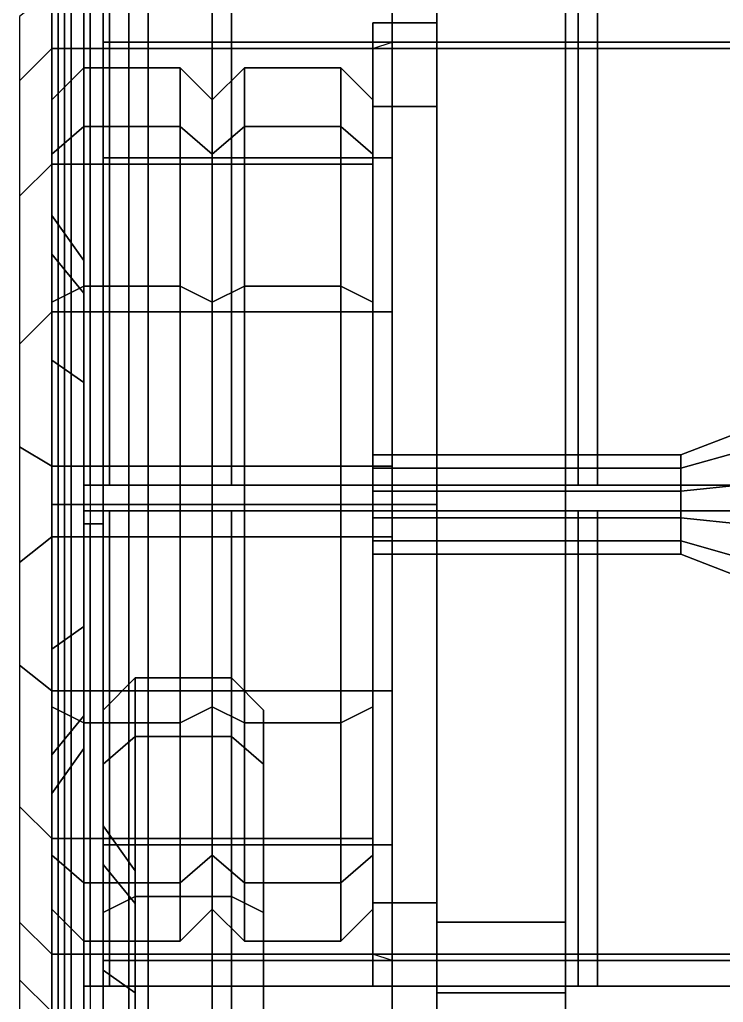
# Model space of a CAD drawing. Header units: millimetres. Extents: x -1.2 to 3, y -3.17 to 5.
# Drawn here: x -1.2 to -0.104, y -2.185 to -0.655 of the extents above; entities that cross this region are included whole.
import ezdxf

# ---------------------------------------------------------------- set-up
doc = ezdxf.new("R2010")
doc.units = ezdxf.units.MM
for name, color, linetype in [('crane', 1, 'Continuous'), ('mudguards', 6, 'Continuous'), ('spare', 5, 'Continuous'), ('wheels', 2, 'Continuous')]:
    doc.layers.add(name, color=color, linetype=linetype)

msp = doc.modelspace()

# ---------------------------------------------------------------- linework, layer by layer
for points in [[(-0.55, -0.46, 0.76), (-0.55, -2.06, 0.76), (-0.55, -2.17, 1.06), (-0.55, -0.46, 1.06)], [(-0.35, -0.46, 0.76), (-0.35, -2.06, 0.76), (-0.55, -2.06, 0.76), (-0.55, -0.46, 0.76)], [(-0.55, -0.46, 1.06), (-0.55, -2.17, 1.06), (-0.35, -2.17, 1.06), (-0.35, -0.46, 1.06)], [(-0.35, -2.17, 1.06), (-0.35, -2.06, 0.76), (-0.35, -0.46, 0.76), (-0.35, -0.46, 1.06)], [(1.1, -0.51, 1.17), (1.1, -0.7, 1.17), (-1.1, -0.7, 1.17), (-1.1, -0.51, 1.17)], [(-1.1, -0.51, 1.17), (-1.1, -0.7, 1.17), (-1.1, -0.88, 1.36), (-1.1, -0.57, 1.91)], [(-0.62, -0.51, 1.1), (-0.62, -2.81, 1.1), (-0.62, -2.81, 1.17), (-0.62, -0.51, 1.17)], [(0.62, -0.51, 1.1), (0.62, -2.81, 1.1), (-0.62, -2.81, 1.1), (-0.62, -0.51, 1.1)], [(-1.1, -1.35, 1.53), (-1.1, -1.46, 1.53), (-1.1, -3.14, 1.91), (-1.1, -0.57, 1.91)], [(-1.1, -0.57, 1.91), (-1.1, -3.17, 1.91), (-1.07, -3.14, 1.91), (-1.07, -0.57, 1.91)], [(-1.1, -0.88, 1.36), (-1.1, -1.11, 1.48), (-1.1, -1.11, 1.48), (-1.1, -0.57, 1.91)], [(-1.1, -1.11, 1.48), (-1.1, -1.35, 1.53), (-1.1, -1.35, 1.53), (-1.1, -0.57, 1.91)], [(-1.1, -0.57, 2.3), (-1.1, -3.14, 2.3), (-1.07, -3.14, 2.3), (-1.07, -0.57, 2.3)], [(-1.09, -0.57, 2.27), (-1.09, -3.1, 2.27), (-1.1, -3.1, 2.27), (-1.1, -0.57, 2.27)], [(-1.1, -3.14, 2.27), (-1.1, -3.14, 2.3), (-1.1, -0.57, 2.3), (-1.1, -0.57, 2.27)], [(-1.1, -0.57, 2.55), (-1.1, -1.38, 2.55), (-1.07, -1.38, 2.55), (-1.07, -0.57, 2.55)], [(-1.07, -0.57, 2.52), (-1.07, -1.38, 2.52), (-1.1, -1.38, 2.52), (-1.1, -0.57, 2.52)], [(-1.1, -1.38, 2.52), (-1.1, -1.38, 2.55), (-1.1, -0.57, 2.55), (-1.1, -0.57, 2.52)], [(-1.09, -0.57, 2), (-1.09, -1.38, 2), (-1.09, -1.38, 2.09), (-1.09, -0.57, 2.09)], [(-1.07, -0.57, 2), (-1.07, -1.38, 2), (-1.09, -1.38, 2), (-1.09, -0.57, 2)], [(-1.09, -0.57, 2.18), (-1.09, -1.38, 2.18), (-1.09, -1.38, 2.27), (-1.09, -0.57, 2.27)], [(-1.07, -0.57, 2.18), (-1.07, -1.38, 2.18), (-1.09, -1.38, 2.18), (-1.09, -0.57, 2.18)], [(-1.09, -0.57, 2.09), (-1.09, -1.38, 2.09), (-1.07, -1.38, 2.09), (-1.07, -0.57, 2.09)], [(-1.07, -0.57, 1.23), (-1.07, -0.69, 1.23), (1.07, -0.69, 1.23), (1.07, -0.57, 1.23)], [(-1.07, -0.87, 1.41), (-1.07, -0.69, 1.23), (-1.07, -0.57, 1.23), (-1.07, -0.57, 1.91)], [(-1.07, -3.14, 1.91), (-1.07, -1.46, 1.57), (-1.07, -1.35, 1.57), (-1.07, -0.57, 1.91)], [(-1.07, -1.11, 1.52), (-1.07, -1.11, 1.52), (-1.07, -0.87, 1.41), (-1.07, -0.57, 1.91)], [(-1.07, -1.35, 1.57), (-1.07, -1.35, 1.57), (-1.07, -1.11, 1.52), (-1.07, -0.57, 1.91)], [(-1.07, -1.38, 2.09), (-1.07, -1.38, 2), (-1.07, -0.57, 2), (-1.07, -0.57, 2.09)], [(-1.07, -0.57, 2.3), (-1.07, -3.14, 2.3), (-1.07, -3.1, 2.18), (-1.07, -0.57, 2.18)], [(-1.07, -0.57, 2.55), (-1.07, -1.38, 2.55), (-1.07, -1.38, 2.52), (-1.07, -0.57, 2.52)], [(-1.03, -0.57, 2.59), (-1.03, -1.38, 2.59), (-1.06, -1.38, 2.59), (-1.06, -0.57, 2.59)], [(-1.06, -1.38, 2.59), (-1.03, -1.38, 2.62), (-1.03, -0.57, 2.62), (-1.06, -0.57, 2.59)], [(-1.03, -0.57, 2.62), (-1.03, -1.38, 2.62), (-1, -1.38, 2.62), (-1, -0.57, 2.62)], [(-1, -0.57, 2.62), (-1, -1.38, 2.62), (-1.03, -1.38, 2.59), (-1.03, -0.57, 2.59)], [(-0.87, -0.57, 2.67), (-0.87, -1.38, 2.67), (-0.9, -1.38, 2.67), (-0.9, -0.57, 2.67)], [(-0.9, -1.38, 2.67), (-0.9, -1.38, 2.69), (-0.9, -0.57, 2.69), (-0.9, -0.57, 2.67)], [(-0.9, -0.57, 2.69), (-0.9, -1.38, 2.69), (-0.87, -1.38, 2.69), (-0.87, -0.57, 2.69)], [(-0.87, -0.57, 2.69), (-0.87, -1.38, 2.69), (-0.87, -1.38, 2.67), (-0.87, -0.57, 2.67)], [(-0.3, -0.57, 2.67), (-0.3, -1.38, 2.67), (-0.33, -1.38, 2.67), (-0.33, -0.57, 2.67)], [(-0.33, -1.38, 2.67), (-0.33, -1.38, 2.69), (-0.33, -0.57, 2.69), (-0.33, -0.57, 2.67)], [(-0.33, -0.57, 2.69), (-0.33, -1.38, 2.69), (-0.3, -1.38, 2.69), (-0.3, -0.57, 2.69)], [(-0.3, -0.57, 2.69), (-0.3, -1.38, 2.69), (-0.3, -1.38, 2.67), (-0.3, -0.57, 2.67)], [(-0.65, -0.7, 1.17), (-0.65, -0.88, 1.36), (-1.1, -0.88, 1.36), (-1.1, -0.7, 1.17)], [(-1.07, -0.69, 1.23), (-1.07, -0.87, 1.41), (-0.62, -0.87, 1.41), (-0.62, -0.69, 1.23)], [(0.62, -0.69, 1.23), (0.65, -0.7, 1.17), (-0.65, -0.7, 1.17), (-0.62, -0.69, 1.23)], [(0.65, -0.7, 1.17), (0.65, -2.11, 1.17), (-0.65, -2.11, 1.17), (-0.65, -0.7, 1.17)], [(-0.65, -2.11, 1.17), (-0.65, -1.93, 1.36), (-0.65, -0.88, 1.36), (-0.65, -0.7, 1.17)], [(-0.62, -0.69, 1.23), (-0.62, -2.12, 1.23), (0.62, -2.12, 1.23), (0.62, -0.69, 1.23)], [(-0.62, -0.69, 1.23), (-0.62, -0.87, 1.41), (-0.62, -1.94, 1.41), (-0.62, -2.12, 1.23)], [(-1.07, -0.87, 1.41), (-1.07, -1.11, 1.52), (-0.62, -1.11, 1.52), (-0.62, -0.87, 1.41)], [(-0.62, -0.87, 1.41), (-0.62, -1.11, 1.52), (-0.62, -1.7, 1.52), (-0.62, -1.94, 1.41)], [(-0.65, -0.88, 1.36), (-0.65, -1.11, 1.48), (-1.1, -1.11, 1.48), (-1.1, -0.88, 1.36)], [(-0.65, -1.93, 1.36), (-0.65, -1.7, 1.48), (-0.65, -1.11, 1.48), (-0.65, -0.88, 1.36)], [(-0.65, -1.11, 1.48), (-0.65, -1.35, 1.53), (-1.1, -1.35, 1.53), (-1.1, -1.11, 1.48)], [(-1.07, -1.11, 1.52), (-1.07, -1.35, 1.57), (-0.62, -1.35, 1.57), (-0.62, -1.11, 1.52)], [(-0.65, -1.11, 1.48), (-0.65, -1.7, 1.48), (-0.65, -1.46, 1.53), (-0.65, -1.35, 1.53)], [(-0.62, -1.35, 1.57), (-0.62, -1.46, 1.57), (-0.62, -1.7, 1.52), (-0.62, -1.11, 1.52)], [(-0.17, -1.3534, 0.5834), (-0.17, -1.3327, 0.6607), (-0.07, -1.2941, 0.6711), (-0.07, -1.3251, 0.5551)], [(-0.17, -1.3327, 0.6607), (-0.17, -1.3893, 0.7173), (-0.07, -1.3789, 0.7559), (-0.07, -1.2941, 0.6711)], [(-0.17, -1.4307, 0.5627), (-0.17, -1.3534, 0.5834), (-0.07, -1.3251, 0.5551), (-0.07, -1.4411, 0.5241)], [(-0.17, -1.3893, 0.7173), (-0.17, -1.3327, 0.6607), (-0.65, -1.3327, 0.6607), (-0.65, -1.3893, 0.7173)], [(-0.17, -1.3327, 0.6607), (-0.17, -1.3534, 0.5834), (-0.65, -1.3534, 0.5834), (-0.65, -1.3327, 0.6607)], [(-0.65, -1.35, 1.53), (-0.65, -1.46, 1.53), (-1.1, -1.46, 1.53), (-1.1, -1.35, 1.53)], [(-1.07, -1.35, 1.57), (-1.07, -1.46, 1.57), (-0.62, -1.46, 1.57), (-0.62, -1.35, 1.57)], [(-0.17, -1.3534, 0.5834), (-0.17, -1.4307, 0.5627), (-0.65, -1.4307, 0.5627), (-0.65, -1.3534, 0.5834)], [(-1.1, -1.38, 1.91), (-1.1, -1.44, 1.91), (-1.1, -1.44, 2.27), (-1.1, -1.38, 2.27)], [(-1.07, -1.38, 2.27), (-1.07, -1.38, 1.91), (-1.1, -1.38, 1.91), (-1.1, -1.38, 2.27)], [(-1.07, -1.38, 2.55), (-1.07, -1.38, 2.3), (-1.1, -1.38, 2.3), (-1.1, -1.38, 2.55)], [(-1.1, -1.38, 2.55), (-1.1, -1.38, 2.3), (-1.1, -1.42, 2.3), (-1.1, -1.42, 2.55)], [(-1, -1.38, 2.62), (-1.07, -1.38, 2.55), (-1.1, -1.38, 2.55), (-1.03, -1.38, 2.62)], [(-1.03, -1.38, 2.62), (-1.1, -1.38, 2.55), (-1.1, -1.42, 2.55), (-1.03, -1.42, 2.62)], [(-1.07, -1.44, 2.27), (-1.07, -1.44, 1.91), (-1.07, -1.38, 1.91), (-1.07, -1.38, 2.27)], [(-1.07, -1.42, 2.3), (-1.07, -1.38, 2.3), (-1.07, -1.38, 2.55), (-1.07, -1.42, 2.55)], [(-1.07, -1.42, 2.55), (-1.07, -1.38, 2.55), (-1, -1.38, 2.62), (-1, -1.42, 2.62)], [(-0.9, -1.38, 2.67), (-1, -1.38, 2.62), (-1.03, -1.38, 2.62), (-0.9, -1.38, 2.69)], [(-0.9, -1.38, 2.69), (-1.03, -1.38, 2.62), (-1.03, -1.42, 2.62), (-0.9, -1.42, 2.69)], [(-1, -1.42, 2.62), (-1, -1.38, 2.62), (-0.9, -1.38, 2.67), (-0.9, -1.42, 2.67)], [(0.9, -1.38, 2.67), (0.9, -1.42, 2.67), (-0.9, -1.42, 2.67), (-0.9, -1.38, 2.67)], [(-0.9, -1.38, 2.69), (0.9, -1.38, 2.69), (0.9, -1.38, 2.67), (-0.9, -1.38, 2.67)], [(-0.9, -1.42, 2.69), (0.9, -1.42, 2.69), (0.9, -1.38, 2.69), (-0.9, -1.38, 2.69)], [(-0.17, -1.4666, 0.6966), (-0.17, -1.3893, 0.7173), (-0.65, -1.3893, 0.7173), (-0.65, -1.4666, 0.6966)], [(-0.17, -1.3893, 0.7173), (-0.17, -1.4666, 0.6966), (-0.07, -1.4949, 0.7249), (-0.07, -1.3789, 0.7559)], [(-1.1, -1.42, 2.55), (-1.1, -1.42, 2.3), (-1.07, -1.42, 2.3), (-1.07, -1.42, 2.55)], [(-1.03, -1.42, 2.62), (-1.1, -1.42, 2.55), (-1.07, -1.42, 2.55), (-1, -1.42, 2.62)], [(-1.07, -1.42, 2.52), (-1.07, -2.16, 2.52), (-1.1, -2.16, 2.52), (-1.1, -1.42, 2.52)], [(-1.1, -2.16, 2.52), (-1.1, -2.16, 2.55), (-1.1, -1.42, 2.55), (-1.1, -1.42, 2.52)], [(-1.1, -1.42, 2.55), (-1.1, -2.16, 2.55), (-1.07, -2.16, 2.55), (-1.07, -1.42, 2.55)], [(-1.07, -1.42, 2.55), (-1.07, -2.16, 2.55), (-1.07, -2.16, 2.52), (-1.07, -1.42, 2.52)], [(-1.03, -1.42, 2.59), (-1.03, -2.16, 2.59), (-1.06, -2.16, 2.59), (-1.06, -1.42, 2.59)], [(-1.06, -2.16, 2.59), (-1.03, -2.16, 2.62), (-1.03, -1.42, 2.62), (-1.06, -1.42, 2.59)], [(-0.9, -1.42, 2.69), (-1.03, -1.42, 2.62), (-1, -1.42, 2.62), (-0.9, -1.42, 2.67)], [(-1, -1.42, 2.62), (-1, -2.16, 2.62), (-1.03, -2.16, 2.59), (-1.03, -1.42, 2.59)], [(-1.03, -1.42, 2.62), (-1.03, -2.16, 2.62), (-1, -2.16, 2.62), (-1, -1.42, 2.62)], [(-0.9, -1.42, 2.67), (0.9, -1.42, 2.67), (0.9, -1.42, 2.69), (-0.9, -1.42, 2.69)], [(-0.87, -1.42, 2.67), (-0.87, -2.16, 2.67), (-0.9, -2.16, 2.67), (-0.9, -1.42, 2.67)], [(-0.9, -2.16, 2.67), (-0.9, -2.16, 2.69), (-0.9, -1.42, 2.69), (-0.9, -1.42, 2.67)], [(-0.9, -1.42, 2.69), (-0.9, -2.16, 2.69), (-0.87, -2.16, 2.69), (-0.87, -1.42, 2.69)], [(-0.87, -1.42, 2.69), (-0.87, -2.16, 2.69), (-0.87, -2.16, 2.67), (-0.87, -1.42, 2.67)], [(-0.33, -1.42, 2.69), (-0.33, -2.16, 2.69), (-0.3, -2.16, 2.69), (-0.3, -1.42, 2.69)], [(-0.33, -2.16, 2.67), (-0.33, -2.16, 2.69), (-0.33, -1.42, 2.69), (-0.33, -1.42, 2.67)], [(-0.3, -1.42, 2.67), (-0.3, -2.16, 2.67), (-0.33, -2.16, 2.67), (-0.33, -1.42, 2.67)], [(-0.3, -1.42, 2.69), (-0.3, -2.16, 2.69), (-0.3, -2.16, 2.67), (-0.3, -1.42, 2.67)], [(-0.17, -1.4307, 0.5627), (-0.17, -1.4873, 0.6193), (-0.65, -1.4873, 0.6193), (-0.65, -1.4307, 0.5627)], [(-0.17, -1.4873, 0.6193), (-0.17, -1.4307, 0.5627), (-0.07, -1.4411, 0.5241), (-0.07, -1.5259, 0.6089)], [(-1.1, -1.44, 2.27), (-1.1, -1.44, 1.91), (-1.07, -1.44, 1.91), (-1.07, -1.44, 2.27)], [(-1.09, -1.44, 2), (-1.09, -2.16, 2), (-1.09, -2.16, 2.09), (-1.09, -1.44, 2.09)], [(-1.07, -1.44, 2), (-1.07, -2.16, 2), (-1.09, -2.16, 2), (-1.09, -1.44, 2)], [(-1.09, -1.44, 2.18), (-1.09, -2.16, 2.18), (-1.09, -2.16, 2.27), (-1.09, -1.44, 2.27)], [(-1.07, -1.44, 2.18), (-1.07, -2.16, 2.18), (-1.09, -2.16, 2.18), (-1.09, -1.44, 2.18)], [(-1.09, -1.44, 2.09), (-1.09, -2.16, 2.09), (-1.07, -2.16, 2.09), (-1.07, -1.44, 2.09)], [(-1.07, -2.16, 2.09), (-1.07, -2.16, 2), (-1.07, -1.44, 2), (-1.07, -1.44, 2.09)], [(-1.1, -1.7, 1.48), (-1.1, -1.46, 1.53), (-0.65, -1.46, 1.53), (-0.65, -1.7, 1.48)], [(-1.1, -1.7, 1.48), (-1.1, -3.14, 1.91), (-1.1, -3.14, 1.91), (-1.1, -1.46, 1.53)], [(-0.62, -1.7, 1.52), (-0.62, -1.46, 1.57), (-1.07, -1.46, 1.57), (-1.07, -1.7, 1.52)], [(-1.07, -3.14, 1.91), (-1.07, -3.14, 1.91), (-1.07, -1.7, 1.52), (-1.07, -1.46, 1.57)], [(-0.17, -1.4873, 0.6193), (-0.17, -1.4666, 0.6966), (-0.65, -1.4666, 0.6966), (-0.65, -1.4873, 0.6193)], [(-0.17, -1.4666, 0.6966), (-0.17, -1.4873, 0.6193), (-0.07, -1.5259, 0.6089), (-0.07, -1.4949, 0.7249)], [(-1.1, -1.93, 1.36), (-1.1, -1.7, 1.48), (-0.65, -1.7, 1.48), (-0.65, -1.93, 1.36)], [(-1.1, -1.93, 1.36), (-1.1, -3.14, 1.91), (-1.1, -3.14, 1.91), (-1.1, -1.7, 1.48)], [(-0.62, -1.94, 1.41), (-0.62, -1.7, 1.52), (-1.07, -1.7, 1.52), (-1.07, -1.94, 1.41)], [(-1.07, -3.14, 1.91), (-1.07, -3.14, 1.91), (-1.07, -1.94, 1.41), (-1.07, -1.7, 1.52)], [(-1.1, -2.11, 1.17), (-1.1, -1.93, 1.36), (-0.65, -1.93, 1.36), (-0.65, -2.11, 1.17)], [(-1.1, -2.11, 1.17), (-1.1, -3.14, 1.17), (-1.1, -3.14, 1.91), (-1.1, -1.93, 1.36)], [(-0.62, -2.12, 1.23), (-0.62, -1.94, 1.41), (-1.07, -1.94, 1.41), (-1.07, -2.12, 1.23)], [(-1.07, -3.14, 1.91), (-1.07, -3.14, 1.23), (-1.07, -2.12, 1.23), (-1.07, -1.94, 1.41)], [(-0.55, -2.06, 0.76), (-0.55, -2.28, 0.91), (-0.55, -2.17, 1.06)], [(-0.35, -2.06, 0.76), (-0.35, -2.28, 0.91), (-0.55, -2.28, 0.91), (-0.55, -2.06, 0.76)], [(-0.35, -2.17, 1.06), (-0.35, -2.28, 0.91), (-0.35, -2.06, 0.76), (-0.35, -2.17, 1.06)], [(1.1, -2.11, 1.17), (1.1, -3.14, 1.17), (-1.1, -3.14, 1.17), (-1.1, -2.11, 1.17)], [(-0.62, -2.12, 1.23), (-0.65, -2.11, 1.17), (0.65, -2.11, 1.17), (0.62, -2.12, 1.23)], [(-1.07, -2.12, 1.23), (-1.07, -3.14, 1.23), (1.07, -3.14, 1.23), (1.07, -2.12, 1.23)], [(-1.07, -2.16, 2.27), (-1.07, -2.16, 1.91), (-1.1, -2.16, 1.91), (-1.1, -2.16, 2.27)], [(-1.1, -2.16, 1.91), (-1.1, -2.22, 1.91), (-1.1, -2.22, 2.27), (-1.1, -2.16, 2.27)], [(-1.07, -2.16, 2.55), (-1.07, -2.16, 2.3), (-1.1, -2.16, 2.3), (-1.1, -2.16, 2.55)], [(-1.1, -2.16, 2.55), (-1.1, -2.16, 2.3), (-1.1, -2.2, 2.3), (-1.1, -2.2, 2.55)], [(-1, -2.16, 2.62), (-1.07, -2.16, 2.55), (-1.1, -2.16, 2.55), (-1.03, -2.16, 2.62)], [(-1.03, -2.16, 2.62), (-1.1, -2.16, 2.55), (-1.1, -2.2, 2.55), (-1.03, -2.2, 2.62)], [(-1.07, -2.22, 2.27), (-1.07, -2.22, 1.91), (-1.07, -2.16, 1.91), (-1.07, -2.16, 2.27)], [(-1.07, -2.2, 2.3), (-1.07, -2.16, 2.3), (-1.07, -2.16, 2.55), (-1.07, -2.2, 2.55)], [(-1.07, -2.2, 2.55), (-1.07, -2.16, 2.55), (-1, -2.16, 2.62), (-1, -2.2, 2.62)], [(-0.9, -2.16, 2.67), (-1, -2.16, 2.62), (-1.03, -2.16, 2.62), (-0.9, -2.16, 2.69)], [(-0.9, -2.16, 2.69), (-1.03, -2.16, 2.62), (-1.03, -2.2, 2.62), (-0.9, -2.2, 2.69)], [(-1, -2.2, 2.62), (-1, -2.16, 2.62), (-0.9, -2.16, 2.67), (-0.9, -2.2, 2.67)], [(0.9, -2.16, 2.67), (0.9, -2.2, 2.67), (-0.9, -2.2, 2.67), (-0.9, -2.16, 2.67)], [(-0.9, -2.16, 2.69), (0.9, -2.16, 2.69), (0.9, -2.16, 2.67), (-0.9, -2.16, 2.67)], [(-0.9, -2.2, 2.69), (0.9, -2.2, 2.69), (0.9, -2.16, 2.69), (-0.9, -2.16, 2.69)], [(-0.55, -2.17, 1.06), (-0.55, -2.28, 0.91), (-0.55, -2.28, 1.1), (-0.55, -2.17, 1.1)], [(-0.35, -2.17, 1.1), (-0.35, -2.17, 1.06), (-0.55, -2.17, 1.06), (-0.55, -2.17, 1.1)], [(-0.35, -2.28, 1.1), (-0.35, -2.28, 0.91), (-0.35, -2.17, 1.06), (-0.35, -2.17, 1.1)]]:
    msp.add_3dface(points)
at = {"color": 5}
for points in [[(-0.65, -0.66, 0.97), (-0.65, -0.79, 0.9), (-0.65, -1.41, 0.76), (-0.65, -1.41, 0.92)], [(-0.55, -1.41, 0.92), (-0.55, -0.66, 0.97), (-0.65, -0.66, 0.97), (-0.65, -1.41, 0.92)], [(-0.55, -0.66, 0.97), (-0.55, -0.79, 0.9), (-0.65, -0.79, 0.9), (-0.65, -0.66, 0.97)], [(-0.65, -1.41, 0.76), (-0.65, -0.79, 0.9), (-0.55, -0.79, 0.9), (-0.55, -1.41, 0.76)], [(-0.65, -1.41, 0.76), (-0.65, -2.03, 0.9), (-0.65, -2.16, 0.97), (-0.65, -1.41, 0.92)], [(-0.55, -1.41, 0.76), (-0.55, -2.03, 0.9), (-0.65, -2.03, 0.9), (-0.65, -1.41, 0.76)], [(-0.65, -1.41, 0.92), (-0.65, -2.16, 0.97), (-0.55, -2.16, 0.97), (-0.55, -1.41, 0.92)], [(-0.65, -2.16, 0.97), (-0.65, -2.03, 0.9), (-0.55, -2.03, 0.9), (-0.55, -2.16, 0.97)]]:
    msp.add_3dface(points, dxfattribs=at)
at = {"layer": 'crane'}
for points in [[(-1.13, -0.54, 2.54), (-1.14, -0.54, 2.53), (-1.14, -2.86, 1.2), (-1.13, -2.86, 1.21)], [(-1.14, -0.54, 2.53), (-1.13, -0.54, 2.52), (-1.13, -2.86, 1.19), (-1.14, -2.86, 1.2)], [(-1.12, -0.54, 2.53), (-1.13, -0.54, 2.54), (-1.13, -2.86, 1.21), (-1.12, -2.86, 1.2)], [(-1.13, -0.54, 2.52), (-1.12, -0.54, 2.53), (-1.12, -2.86, 1.2), (-1.13, -2.86, 1.19)]]:
    msp.add_3dface(points, dxfattribs=at)
at = {"layer": 'mudguards'}
for points in [[(-1.15, -0.7, 1.17), (-1.15, -0.61, 1.03), (-1.2, -0.65, 1), (-1.2, -0.75, 1.15)], [(-0.9, -0.7, 1.17), (-0.9, -0.61, 1.03), (-1.15, -0.61, 1.03), (-1.15, -0.7, 1.17)], [(-1.15, -0.88, 1.36), (-1.15, -0.7, 1.17), (-1.2, -0.75, 1.15), (-1.2, -0.93, 1.32)], [(-1.1, -0.88, 1.36), (-1.1, -0.7, 1.17), (-1.15, -0.7, 1.17), (-1.15, -0.88, 1.36)], [(-1.15, -1.11, 1.48), (-1.15, -0.88, 1.36), (-1.2, -0.93, 1.32), (-1.2, -1.16, 1.43)], [(-1.1, -1.11, 1.48), (-1.1, -0.88, 1.36), (-1.15, -0.88, 1.36), (-1.15, -1.11, 1.48)], [(-1.15, -1.35, 1.53), (-1.15, -1.11, 1.48), (-1.2, -1.16, 1.43), (-1.2, -1.32, 1.46)], [(-1.1, -1.35, 1.53), (-1.1, -1.11, 1.48), (-1.15, -1.11, 1.48), (-1.15, -1.35, 1.53)], [(-1.15, -1.46, 1.53), (-1.15, -1.35, 1.53), (-1.2, -1.32, 1.46), (-1.2, -1.5, 1.46)], [(-1.1, -1.46, 1.53), (-1.1, -1.35, 1.53), (-1.15, -1.35, 1.53), (-1.15, -1.46, 1.53)], [(-1.15, -1.7, 1.48), (-1.15, -1.46, 1.53), (-1.2, -1.5, 1.46), (-1.2, -1.66, 1.43)], [(-1.15, -1.46, 1.53), (-1.15, -1.7, 1.48), (-1.1, -1.7, 1.48), (-1.1, -1.46, 1.53)], [(-1.15, -1.93, 1.36), (-1.15, -1.7, 1.48), (-1.2, -1.66, 1.43), (-1.2, -1.88, 1.32)], [(-1.15, -1.7, 1.48), (-1.15, -1.93, 1.36), (-1.1, -1.93, 1.36), (-1.1, -1.7, 1.48)], [(-1.15, -2.11, 1.17), (-1.15, -1.93, 1.36), (-1.2, -1.88, 1.32), (-1.2, -2.06, 1.15)], [(-1.15, -1.93, 1.36), (-1.15, -2.11, 1.17), (-1.1, -2.11, 1.17), (-1.1, -1.93, 1.36)], [(-1.15, -2.2, 1.03), (-1.15, -2.11, 1.17), (-1.2, -2.06, 1.15), (-1.2, -2.15, 1)], [(-1.15, -2.11, 1.17), (-1.15, -2.2, 1.03), (-0.9, -2.2, 1.03), (-0.9, -2.11, 1.17)], [(-1.15, -2.25, 0.89), (-1.15, -2.2, 1.03), (-1.2, -2.15, 1), (-1.2, -2.2, 0.86)]]:
    msp.add_3dface(points, dxfattribs=at)
at = {"layer": 'spare'}
for points in [[(-1.02, -1.68, 1.86), (-1.02, -1.7711, 1.52), (-1.07, -1.8144, 1.545), (-1.07, -1.73, 1.86)], [(-1.02, -1.7711, 2.2), (-1.02, -1.68, 1.86), (-1.07, -1.73, 1.86), (-1.07, -1.8144, 2.175)], [(-1.02, -1.7711, 1.52), (-1.02, -1.68, 1.86), (-0.87, -1.68, 1.86), (-0.87, -1.7711, 1.52)], [(-1.02, -1.68, 1.86), (-1.02, -1.7711, 2.2), (-0.87, -1.7711, 2.2), (-0.87, -1.68, 1.86)], [(-0.87, -1.7711, 1.52), (-0.87, -1.68, 1.86), (-0.82, -1.73, 1.86), (-0.82, -1.8144, 1.545)], [(-0.87, -1.68, 1.86), (-0.87, -1.7711, 2.2), (-0.82, -1.8144, 2.175), (-0.82, -1.73, 1.86)], [(-1.07, -1.73, 1.86), (-1.07, -1.8144, 1.545), (-1.07, -1.9703, 1.635), (-1.07, -1.91, 1.86)], [(-1.07, -1.8144, 2.175), (-1.07, -1.73, 1.86), (-1.07, -1.91, 1.86), (-1.07, -1.9703, 2.085)], [(-0.82, -2.9056, 2.175), (-0.82, -1.73, 1.86), (-0.82, -1.8144, 2.175), (-0.82, -2.675, 2.4056)], [(-0.82, -2.99, 1.86), (-0.82, -1.8144, 1.545), (-0.82, -1.73, 1.86), (-0.82, -2.9056, 2.175)], [(-1.02, -2.02, 2.4489), (-1.02, -1.7711, 2.2), (-1.07, -1.8144, 2.175), (-1.07, -2.045, 2.4056)], [(-1.02, -1.7711, 1.52), (-1.02, -2.02, 1.2711), (-1.07, -2.045, 1.3144), (-1.07, -1.8144, 1.545)], [(-1.02, -1.7711, 2.2), (-1.02, -2.02, 2.4489), (-0.87, -2.02, 2.4489), (-0.87, -1.7711, 2.2)], [(-1.02, -2.02, 1.2711), (-1.02, -1.7711, 1.52), (-0.87, -1.7711, 1.52), (-0.87, -2.02, 1.2711)], [(-0.87, -1.7711, 2.2), (-0.87, -2.02, 2.4489), (-0.82, -2.045, 2.4056), (-0.82, -1.8144, 2.175)], [(-0.87, -2.02, 1.2711), (-0.87, -1.7711, 1.52), (-0.82, -1.8144, 1.545), (-0.82, -2.045, 1.3144)], [(-1.07, -2.045, 2.4056), (-1.07, -1.8144, 2.175), (-1.07, -1.9703, 2.085), (-1.07, -2.135, 2.2497)], [(-1.07, -1.8144, 1.545), (-1.07, -2.045, 1.3144), (-1.07, -2.135, 1.4703), (-1.07, -1.9703, 1.635)], [(-0.82, -2.675, 2.4056), (-0.82, -1.8144, 2.175), (-0.82, -2.045, 2.4056), (-0.82, -2.36, 2.49)], [(-0.82, -2.9056, 1.545), (-0.82, -2.045, 1.3144), (-0.82, -1.8144, 1.545), (-0.82, -2.99, 1.86)], [(-1.07, -1.91, 1.86), (-1.07, -1.9703, 1.635), (-1.02, -2.0309, 1.67), (-1.02, -1.98, 1.86)], [(-1.07, -1.9703, 2.085), (-1.07, -1.91, 1.86), (-1.02, -1.98, 1.86), (-1.02, -2.0309, 2.05)], [(-1.07, -1.9703, 1.635), (-1.07, -2.135, 1.4703), (-1.02, -2.17, 1.5309), (-1.02, -2.0309, 1.67)], [(-1.07, -2.135, 2.2497), (-1.07, -1.9703, 2.085), (-1.02, -2.0309, 2.05), (-1.02, -2.17, 2.1891)], [(-1.02, -2.0309, 1.67), (-1.02, -2.74, 1.86), (-1.02, -2.6891, 2.05), (-1.02, -1.98, 1.86)], [(-1.02, -1.98, 1.86), (-1.02, -2.6891, 2.05), (-1.02, -2.55, 2.1891), (-1.02, -2.0309, 2.05)], [(-1.02, -2.02, 1.2711), (-1.02, -2.36, 1.18), (-1.07, -2.36, 1.23), (-1.07, -2.045, 1.3144)], [(-1.02, -2.36, 2.54), (-1.02, -2.02, 2.4489), (-1.07, -2.045, 2.4056), (-1.07, -2.36, 2.49)], [(-1.02, -2.36, 1.18), (-1.02, -2.02, 1.2711), (-0.87, -2.02, 1.2711), (-0.87, -2.36, 1.18)], [(-1.02, -2.02, 2.4489), (-1.02, -2.36, 2.54), (-0.87, -2.36, 2.54), (-0.87, -2.02, 2.4489)], [(-1.02, -2.17, 1.5309), (-1.02, -2.6891, 1.67), (-1.02, -2.74, 1.86), (-1.02, -2.0309, 1.67)], [(-1.02, -2.0309, 2.05), (-1.02, -2.55, 2.1891), (-1.02, -2.36, 2.24), (-1.02, -2.17, 2.1891)], [(-0.87, -2.36, 1.18), (-0.87, -2.02, 1.2711), (-0.82, -2.045, 1.3144), (-0.82, -2.36, 1.23)], [(-0.87, -2.02, 2.4489), (-0.87, -2.36, 2.54), (-0.82, -2.36, 2.49), (-0.82, -2.045, 2.4056)], [(-1.07, -2.36, 2.49), (-1.07, -2.045, 2.4056), (-1.07, -2.135, 2.2497), (-1.07, -2.36, 2.31)], [(-1.07, -2.045, 1.3144), (-1.07, -2.36, 1.23), (-1.07, -2.36, 1.41), (-1.07, -2.135, 1.4703)], [(-0.82, -2.675, 1.3144), (-0.82, -2.36, 1.23), (-0.82, -2.045, 1.3144), (-0.82, -2.9056, 1.545)], [(-1.07, -2.36, 2.31), (-1.07, -2.135, 2.2497), (-1.02, -2.17, 2.1891), (-1.02, -2.36, 2.24)], [(-1.07, -2.135, 1.4703), (-1.07, -2.36, 1.41), (-1.02, -2.36, 1.48), (-1.02, -2.17, 1.5309)], [(-1.02, -2.36, 1.48), (-1.02, -2.55, 1.5309), (-1.02, -2.6891, 1.67), (-1.02, -2.17, 1.5309)]]:
    msp.add_3dface(points, dxfattribs=at)
at = {"layer": 'wheels'}
for points in [[(-1.1, -0.73, 0.64), (-1.1, -0.8211, 0.3), (-1.15, -0.8644, 0.325), (-1.15, -0.78, 0.64)], [(-1.1, -0.8211, 0.98), (-1.1, -0.73, 0.64), (-1.15, -0.78, 0.64), (-1.15, -0.8644, 0.955)], [(-1.1, -0.8211, 0.3), (-1.1, -0.73, 0.64), (-0.95, -0.73, 0.64), (-0.95, -0.8211, 0.3)], [(-1.1, -0.73, 0.64), (-1.1, -0.8211, 0.98), (-0.95, -0.8211, 0.98), (-0.95, -0.73, 0.64)], [(-0.95, -0.8211, 0.3), (-0.95, -0.73, 0.64), (-0.9, -0.78, 0.64), (-0.9, -0.8644, 0.325)], [(-0.95, -0.73, 0.64), (-0.95, -0.8211, 0.98), (-0.9, -0.8644, 0.955), (-0.9, -0.78, 0.64)], [(-0.85, -0.73, 0.64), (-0.85, -0.8211, 0.3), (-0.9, -0.8644, 0.325), (-0.9, -0.78, 0.64)], [(-0.85, -0.8211, 0.98), (-0.85, -0.73, 0.64), (-0.9, -0.78, 0.64), (-0.9, -0.8644, 0.955)], [(-0.7, -0.73, 0.64), (-0.7, -0.8211, 0.3), (-0.85, -0.8211, 0.3), (-0.85, -0.73, 0.64)], [(-0.7, -0.8211, 0.98), (-0.7, -0.73, 0.64), (-0.85, -0.73, 0.64), (-0.85, -0.8211, 0.98)], [(-0.7, -0.8211, 0.3), (-0.7, -0.73, 0.64), (-0.65, -0.78, 0.64), (-0.65, -0.8644, 0.325)], [(-0.7, -0.73, 0.64), (-0.7, -0.8211, 0.98), (-0.65, -0.8644, 0.955), (-0.65, -0.78, 0.64)], [(-1.15, -0.78, 0.64), (-1.15, -0.8644, 0.325), (-1.15, -1.0203, 0.415), (-1.15, -0.96, 0.64)], [(-1.15, -0.8644, 0.955), (-1.15, -0.78, 0.64), (-1.15, -0.96, 0.64), (-1.15, -1.0203, 0.865)], [(-0.65, -1.9556, 0.955), (-0.65, -0.78, 0.64), (-0.65, -0.8644, 0.955), (-0.65, -1.725, 1.1856)], [(-0.65, -2.04, 0.64), (-0.65, -0.8644, 0.325), (-0.65, -0.78, 0.64), (-0.65, -1.9556, 0.955)], [(-1.1, -0.8211, 0.3), (-1.1, -1.07, 0.0511), (-1.15, -1.095, 0.0944), (-1.15, -0.8644, 0.325)], [(-1.1, -1.07, 1.2289), (-1.1, -0.8211, 0.98), (-1.15, -0.8644, 0.955), (-1.15, -1.095, 1.1856)], [(-1.1, -1.07, 0.0511), (-1.1, -0.8211, 0.3), (-0.95, -0.8211, 0.3), (-0.95, -1.07, 0.0511)], [(-1.1, -0.8211, 0.98), (-1.1, -1.07, 1.2289), (-0.95, -1.07, 1.2289), (-0.95, -0.8211, 0.98)], [(-0.95, -1.07, 0.0511), (-0.95, -0.8211, 0.3), (-0.9, -0.8644, 0.325), (-0.9, -1.095, 0.0944)], [(-0.95, -0.8211, 0.98), (-0.95, -1.07, 1.2289), (-0.9, -1.095, 1.1856), (-0.9, -0.8644, 0.955)], [(-0.85, -0.8211, 0.3), (-0.85, -1.07, 0.0511), (-0.9, -1.095, 0.0944), (-0.9, -0.8644, 0.325)], [(-0.85, -1.07, 1.2289), (-0.85, -0.8211, 0.98), (-0.9, -0.8644, 0.955), (-0.9, -1.095, 1.1856)], [(-0.7, -0.8211, 0.3), (-0.7, -1.07, 0.0511), (-0.85, -1.07, 0.0511), (-0.85, -0.8211, 0.3)], [(-0.7, -1.07, 1.2289), (-0.7, -0.8211, 0.98), (-0.85, -0.8211, 0.98), (-0.85, -1.07, 1.2289)], [(-0.7, -1.07, 0.0511), (-0.7, -0.8211, 0.3), (-0.65, -0.8644, 0.325), (-0.65, -1.095, 0.0944)], [(-0.7, -0.8211, 0.98), (-0.7, -1.07, 1.2289), (-0.65, -1.095, 1.1856), (-0.65, -0.8644, 0.955)], [(-1.15, -0.8644, 0.325), (-1.15, -1.095, 0.0944), (-1.15, -1.185, 0.2503), (-1.15, -1.0203, 0.415)], [(-1.15, -1.095, 1.1856), (-1.15, -0.8644, 0.955), (-1.15, -1.0203, 0.865), (-1.15, -1.185, 1.0297)], [(-0.65, -1.9556, 0.325), (-0.65, -1.095, 0.0944), (-0.65, -0.8644, 0.325), (-0.65, -2.04, 0.64)], [(-0.65, -1.725, 1.1856), (-0.65, -0.8644, 0.955), (-0.65, -1.095, 1.1856), (-0.65, -1.41, 1.27)], [(-1.15, -0.96, 0.64), (-1.15, -1.0203, 0.415), (-1.1, -1.0809, 0.45), (-1.1, -1.03, 0.64)], [(-1.15, -1.0203, 0.865), (-1.15, -0.96, 0.64), (-1.1, -1.03, 0.64), (-1.1, -1.0809, 0.83)], [(-1.15, -1.0203, 0.415), (-1.15, -1.185, 0.2503), (-1.1, -1.22, 0.3109), (-1.1, -1.0809, 0.45)], [(-1.15, -1.185, 1.0297), (-1.15, -1.0203, 0.865), (-1.1, -1.0809, 0.83), (-1.1, -1.22, 0.9691)], [(-1.1, -1.0809, 0.45), (-1.1, -1.79, 0.64), (-1.1, -1.7391, 0.83), (-1.1, -1.03, 0.64)], [(-1.1, -1.03, 0.64), (-1.1, -1.7391, 0.83), (-1.1, -1.6, 0.9691), (-1.1, -1.0809, 0.83)], [(-1.1, -1.07, 0.0511), (-1.1, -1.41, -0.04), (-1.15, -1.41, 0.01), (-1.15, -1.095, 0.0944)], [(-1.1, -1.41, 1.32), (-1.1, -1.07, 1.2289), (-1.15, -1.095, 1.1856), (-1.15, -1.41, 1.27)], [(-1.1, -1.41, -0.04), (-1.1, -1.07, 0.0511), (-0.95, -1.07, 0.0511), (-0.95, -1.41, -0.04)], [(-1.1, -1.07, 1.2289), (-1.1, -1.41, 1.32), (-0.95, -1.41, 1.32), (-0.95, -1.07, 1.2289)], [(-0.95, -1.41, -0.04), (-0.95, -1.07, 0.0511), (-0.9, -1.095, 0.0944), (-0.9, -1.41, 0.01)], [(-0.95, -1.07, 1.2289), (-0.95, -1.41, 1.32), (-0.9, -1.41, 1.27), (-0.9, -1.095, 1.1856)], [(-0.85, -1.07, 0.0511), (-0.85, -1.41, -0.04), (-0.9, -1.41, 0.01), (-0.9, -1.095, 0.0944)], [(-0.85, -1.41, 1.32), (-0.85, -1.07, 1.2289), (-0.9, -1.095, 1.1856), (-0.9, -1.41, 1.27)], [(-0.7, -1.07, 0.0511), (-0.7, -1.41, -0.04), (-0.85, -1.41, -0.04), (-0.85, -1.07, 0.0511)], [(-0.7, -1.41, 1.32), (-0.7, -1.07, 1.2289), (-0.85, -1.07, 1.2289), (-0.85, -1.41, 1.32)], [(-0.7, -1.41, -0.04), (-0.7, -1.07, 0.0511), (-0.65, -1.095, 0.0944), (-0.65, -1.41, 0.01)], [(-0.7, -1.07, 1.2289), (-0.7, -1.41, 1.32), (-0.65, -1.41, 1.27), (-0.65, -1.095, 1.1856)], [(-1.1, -1.22, 0.3109), (-1.1, -1.7391, 0.45), (-1.1, -1.79, 0.64), (-1.1, -1.0809, 0.45)], [(-1.1, -1.0809, 0.83), (-1.1, -1.6, 0.9691), (-1.1, -1.41, 1.02), (-1.1, -1.22, 0.9691)], [(-1.15, -1.095, 0.0944), (-1.15, -1.41, 0.01), (-1.15, -1.41, 0.19), (-1.15, -1.185, 0.2503)], [(-1.15, -1.41, 1.27), (-1.15, -1.095, 1.1856), (-1.15, -1.185, 1.0297), (-1.15, -1.41, 1.09)], [(-0.65, -1.725, 0.0944), (-0.65, -1.41, 0.01), (-0.65, -1.095, 0.0944), (-0.65, -1.9556, 0.325)], [(-1.15, -1.41, 1.09), (-1.15, -1.185, 1.0297), (-1.1, -1.22, 0.9691), (-1.1, -1.41, 1.02)], [(-1.15, -1.185, 0.2503), (-1.15, -1.41, 0.19), (-1.1, -1.41, 0.26), (-1.1, -1.22, 0.3109)], [(-1.1, -1.41, 0.26), (-1.1, -1.6, 0.3109), (-1.1, -1.7391, 0.45), (-1.1, -1.22, 0.3109)], [(-1.15, -1.41, 0.01), (-1.15, -1.725, 0.0944), (-1.15, -1.635, 0.2503), (-1.15, -1.41, 0.19)], [(-1.1, -1.41, -0.04), (-1.1, -1.75, 0.0511), (-1.15, -1.725, 0.0944), (-1.15, -1.41, 0.01)], [(-1.15, -1.725, 1.1856), (-1.15, -1.41, 1.27), (-1.15, -1.41, 1.09), (-1.15, -1.635, 1.0297)], [(-1.15, -1.635, 1.0297), (-1.15, -1.41, 1.09), (-1.1, -1.41, 1.02), (-1.1, -1.6, 0.9691)], [(-1.15, -1.41, 0.19), (-1.15, -1.635, 0.2503), (-1.1, -1.6, 0.3109), (-1.1, -1.41, 0.26)], [(-1.1, -1.75, 1.2289), (-1.1, -1.41, 1.32), (-1.15, -1.41, 1.27), (-1.15, -1.725, 1.1856)], [(-1.1, -1.75, 0.0511), (-1.1, -1.41, -0.04), (-0.95, -1.41, -0.04), (-0.95, -1.75, 0.0511)], [(-1.1, -1.41, 1.32), (-1.1, -1.75, 1.2289), (-0.95, -1.75, 1.2289), (-0.95, -1.41, 1.32)], [(-0.95, -1.75, 0.0511), (-0.95, -1.41, -0.04), (-0.9, -1.41, 0.01), (-0.9, -1.725, 0.0944)], [(-0.95, -1.41, 1.32), (-0.95, -1.75, 1.2289), (-0.9, -1.725, 1.1856), (-0.9, -1.41, 1.27)], [(-0.85, -1.41, -0.04), (-0.85, -1.75, 0.0511), (-0.9, -1.725, 0.0944), (-0.9, -1.41, 0.01)], [(-0.85, -1.75, 1.2289), (-0.85, -1.41, 1.32), (-0.9, -1.41, 1.27), (-0.9, -1.725, 1.1856)], [(-0.7, -1.41, -0.04), (-0.7, -1.75, 0.0511), (-0.85, -1.75, 0.0511), (-0.85, -1.41, -0.04)], [(-0.7, -1.75, 1.2289), (-0.7, -1.41, 1.32), (-0.85, -1.41, 1.32), (-0.85, -1.75, 1.2289)], [(-0.7, -1.75, 0.0511), (-0.7, -1.41, -0.04), (-0.65, -1.41, 0.01), (-0.65, -1.725, 0.0944)], [(-0.7, -1.41, 1.32), (-0.7, -1.75, 1.2289), (-0.65, -1.725, 1.1856), (-0.65, -1.41, 1.27)], [(-1.15, -1.635, 0.2503), (-1.15, -1.7997, 0.415), (-1.1, -1.7391, 0.45), (-1.1, -1.6, 0.3109)], [(-1.15, -1.7997, 0.865), (-1.15, -1.635, 1.0297), (-1.1, -1.6, 0.9691), (-1.1, -1.7391, 0.83)], [(-1.15, -1.725, 0.0944), (-1.15, -1.9556, 0.325), (-1.15, -1.7997, 0.415), (-1.15, -1.635, 0.2503)], [(-1.15, -1.9556, 0.955), (-1.15, -1.725, 1.1856), (-1.15, -1.635, 1.0297), (-1.15, -1.7997, 0.865)], [(-1.1, -1.75, 0.0511), (-1.1, -1.9989, 0.3), (-1.15, -1.9556, 0.325), (-1.15, -1.725, 0.0944)], [(-1.1, -1.9989, 0.98), (-1.1, -1.75, 1.2289), (-1.15, -1.725, 1.1856), (-1.15, -1.9556, 0.955)], [(-0.95, -1.9989, 0.3), (-0.95, -1.75, 0.0511), (-0.9, -1.725, 0.0944), (-0.9, -1.9556, 0.325)], [(-0.95, -1.75, 1.2289), (-0.95, -1.9989, 0.98), (-0.9, -1.9556, 0.955), (-0.9, -1.725, 1.1856)], [(-0.85, -1.75, 0.0511), (-0.85, -1.9989, 0.3), (-0.9, -1.9556, 0.325), (-0.9, -1.725, 0.0944)], [(-0.85, -1.9989, 0.98), (-0.85, -1.75, 1.2289), (-0.9, -1.725, 1.1856), (-0.9, -1.9556, 0.955)], [(-0.7, -1.9989, 0.3), (-0.7, -1.75, 0.0511), (-0.65, -1.725, 0.0944), (-0.65, -1.9556, 0.325)], [(-0.7, -1.75, 1.2289), (-0.7, -1.9989, 0.98), (-0.65, -1.9556, 0.955), (-0.65, -1.725, 1.1856)], [(-1.15, -1.7997, 0.415), (-1.15, -1.86, 0.64), (-1.1, -1.79, 0.64), (-1.1, -1.7391, 0.45)], [(-1.15, -1.86, 0.64), (-1.15, -1.7997, 0.865), (-1.1, -1.7391, 0.83), (-1.1, -1.79, 0.64)], [(-1.1, -1.9989, 0.3), (-1.1, -1.75, 0.0511), (-0.95, -1.75, 0.0511), (-0.95, -1.9989, 0.3)], [(-1.1, -1.75, 1.2289), (-1.1, -1.9989, 0.98), (-0.95, -1.9989, 0.98), (-0.95, -1.75, 1.2289)], [(-0.7, -1.75, 0.0511), (-0.7, -1.9989, 0.3), (-0.85, -1.9989, 0.3), (-0.85, -1.75, 0.0511)], [(-0.7, -1.9989, 0.98), (-0.7, -1.75, 1.2289), (-0.85, -1.75, 1.2289), (-0.85, -1.9989, 0.98)], [(-1.15, -1.9556, 0.325), (-1.15, -2.04, 0.64), (-1.15, -1.86, 0.64), (-1.15, -1.7997, 0.415)], [(-1.15, -2.04, 0.64), (-1.15, -1.9556, 0.955), (-1.15, -1.7997, 0.865), (-1.15, -1.86, 0.64)], [(-1.1, -1.9989, 0.3), (-1.1, -2.09, 0.64), (-1.15, -2.04, 0.64), (-1.15, -1.9556, 0.325)], [(-1.1, -2.09, 0.64), (-1.1, -1.9989, 0.98), (-1.15, -1.9556, 0.955), (-1.15, -2.04, 0.64)], [(-0.95, -2.09, 0.64), (-0.95, -1.9989, 0.3), (-0.9, -1.9556, 0.325), (-0.9, -2.04, 0.64)], [(-0.95, -1.9989, 0.98), (-0.95, -2.09, 0.64), (-0.9, -2.04, 0.64), (-0.9, -1.9556, 0.955)], [(-0.85, -1.9989, 0.3), (-0.85, -2.09, 0.64), (-0.9, -2.04, 0.64), (-0.9, -1.9556, 0.325)], [(-0.85, -2.09, 0.64), (-0.85, -1.9989, 0.98), (-0.9, -1.9556, 0.955), (-0.9, -2.04, 0.64)], [(-0.7, -2.09, 0.64), (-0.7, -1.9989, 0.3), (-0.65, -1.9556, 0.325), (-0.65, -2.04, 0.64)], [(-0.7, -1.9989, 0.98), (-0.7, -2.09, 0.64), (-0.65, -2.04, 0.64), (-0.65, -1.9556, 0.955)], [(-1.1, -2.09, 0.64), (-1.1, -1.9989, 0.3), (-0.95, -1.9989, 0.3), (-0.95, -2.09, 0.64)], [(-1.1, -1.9989, 0.98), (-1.1, -2.09, 0.64), (-0.95, -2.09, 0.64), (-0.95, -1.9989, 0.98)], [(-0.7, -1.9989, 0.3), (-0.7, -2.09, 0.64), (-0.85, -2.09, 0.64), (-0.85, -1.9989, 0.3)], [(-0.7, -2.09, 0.64), (-0.7, -1.9989, 0.98), (-0.85, -1.9989, 0.98), (-0.85, -2.09, 0.64)]]:
    msp.add_3dface(points, dxfattribs=at)

doc.saveas('drawing.dxf')
